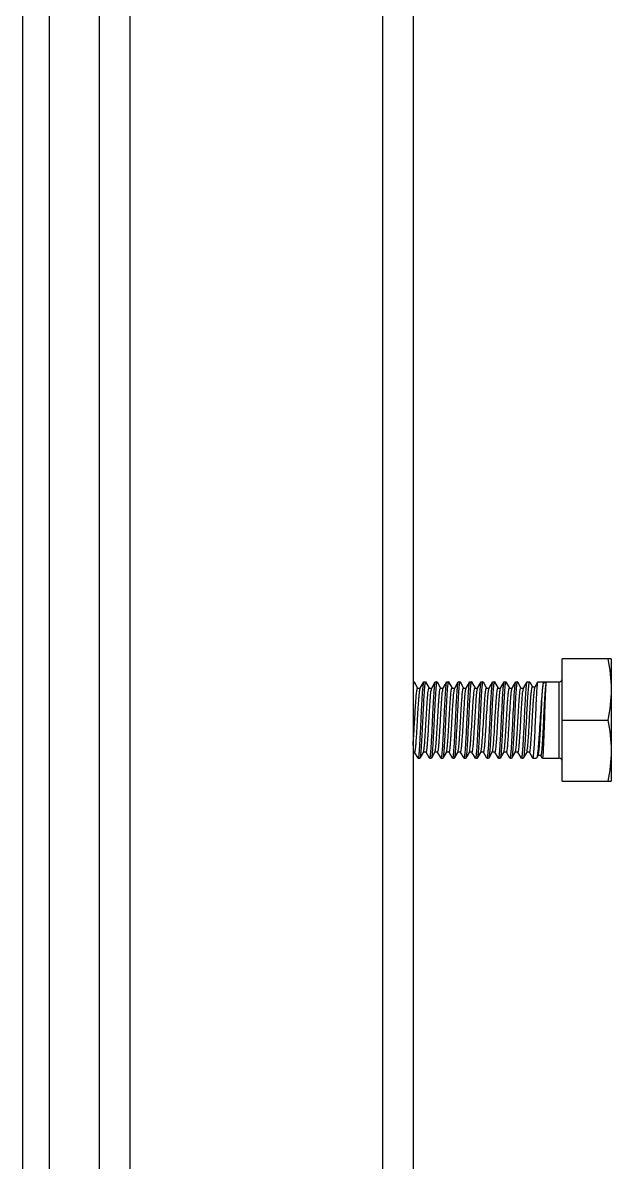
# Model space of a CAD drawing. Extents: x 27938 to 1507990, y 110129 to 923079.
# Drawn here: x 478326 to 478954, y 367100 to 368319 of the extents above; entities that cross this region are included whole.
import ezdxf

# ---------------------------------------------------------------- set-up
doc = ezdxf.new("R2010")
doc.units = 0
doc.header["$LTSCALE"] = 1000
doc.header["$MEASUREMENT"] = 0

msp = doc.modelspace()

# ---------------------------------------------------------------- linework, layer by layer
for p, q in [((478325.5, 366317.4), (478325.5, 369059.5)), ((478354.1, 366675.4), (478354.1, 368938.6)), ((478407.3, 368785.7), (478407.3, 366070.8)), ((478440, 368785.7), (478440, 366070.8)), ((478709.9, 368785.7), (478709.9, 366070.8)), ((478742.6, 368785.7), (478742.6, 366070.8)), ((478954.4, 367638.8), (478902, 367638.8)), ((478902, 367508), (478902, 367638.8)), ((478954.4, 367638.8), (478954.4, 367508)), ((478742.6, 367614.3), (478743.6, 367614.3)), ((478743.8, 367614.2), (478743.6, 367614.3)), ((478754.2, 367614.2), (478754.3, 367614.3)), ((478754.3, 367614.3), (478755.9, 367614.3)), ((478756, 367614.2), (478755.9, 367614.3)), ((478766.4, 367614.2), (478766.6, 367614.3)), ((478766.6, 367614.3), (478768.1, 367614.3)), ((478768.3, 367614.2), (478768.1, 367614.3)), ((478778.7, 367614.2), (478778.9, 367614.3)), ((478778.9, 367614.3), (478780.4, 367614.3)), ((478780.6, 367614.2), (478780.4, 367614.3)), ((478791, 367614.2), (478791.1, 367614.3)), ((478791.1, 367614.3), (478792.7, 367614.3)), ((478792.8, 367614.2), (478792.7, 367614.3)), ((478803.2, 367614.2), (478803.4, 367614.3)), ((478803.4, 367614.3), (478804.9, 367614.3)), ((478815.5, 367614.2), (478815.7, 367614.3)), ((478815.7, 367614.3), (478817.2, 367614.3)), ((478817.4, 367614.2), (478817.2, 367614.3)), ((478827.8, 367614.2), (478827.9, 367614.3)), ((478827.9, 367614.3), (478829.5, 367614.3)), ((478829.6, 367614.2), (478829.5, 367614.3)), ((478840, 367614.2), (478840.2, 367614.3)), ((478840.2, 367614.3), (478841.7, 367614.3)), ((478841.9, 367614.2), (478841.7, 367614.3)), ((478852.3, 367614.2), (478852.5, 367614.3)), ((478852.5, 367614.3), (478854, 367614.3)), ((478864.6, 367614.2), (478864.7, 367614.3)), ((478864.7, 367614.3), (478867, 367614.3)), ((478867.3, 367614.1), (478867, 367614.3)), ((478876.1, 367614.2), (478876.2, 367614.3)), ((478876.2, 367614.3), (478898.8, 367614.3)), ((478898.8, 367532.5), (478898.8, 367614.3)), ((478743.8, 367614.2), (478747.5, 367607.7)), ((478747.4, 367607.7), (478750.4, 367607.7)), ((478750.3, 367607.5), (478754.2, 367614.2)), ((478756, 367614.2), (478759.8, 367607.7)), ((478759.7, 367607.7), (478762.7, 367607.7)), ((478762.6, 367607.5), (478766.4, 367614.2)), ((478768.3, 367614.2), (478772.1, 367607.7)), ((478772, 367607.7), (478774.9, 367607.7)), ((478774.8, 367607.5), (478778.7, 367614.2)), ((478780.6, 367614.2), (478784.3, 367607.7)), ((478784.2, 367607.7), (478787.2, 367607.7)), ((478787.1, 367607.5), (478791, 367614.2)), ((478792.8, 367614.2), (478796.6, 367607.7)), ((478796.5, 367607.7), (478799.5, 367607.7)), ((478799.4, 367607.5), (478803.2, 367614.2)), ((478805.1, 367614.2), (478808.9, 367607.7)), ((478808.8, 367607.7), (478811.7, 367607.7)), ((478811.6, 367607.5), (478815.5, 367614.2)), ((478817.4, 367614.2), (478821.1, 367607.7)), ((478821, 367607.7), (478824, 367607.7)), ((478823.9, 367607.5), (478827.8, 367614.2)), ((478829.6, 367614.2), (478833.4, 367607.7)), ((478833.3, 367607.7), (478836.3, 367607.7)), ((478836.2, 367607.5), (478840, 367614.2)), ((478841.9, 367614.2), (478845.7, 367607.7)), ((478845.6, 367607.7), (478848.5, 367607.7)), ((478848.4, 367607.5), (478852.3, 367614.2)), ((478854.2, 367614.2), (478857.9, 367607.7)), ((478857.8, 367607.7), (478860.8, 367607.7)), ((478860.7, 367607.5), (478864.6, 367614.2)), ((478867.3, 367614.1), (478870.2, 367609)), ((478870.1, 367609), (478873.1, 367609)), ((478873, 367608.9), (478876.1, 367614.2)), ((478885, 367613.4), (478881.9, 367613.4)), ((478902, 367573.4), (478950.7, 367573.4)), ((478744.4, 367539.2), (478742.6, 367539.2)), ((478748, 367532.7), (478744.3, 367539.2)), ((478748, 367532.7), (478748.2, 367532.5)), ((478748.2, 367532.5), (478749.7, 367532.5)), ((478749.9, 367532.7), (478749.7, 367532.5)), ((478753.7, 367539.3), (478749.9, 367532.7)), ((478753.7, 367539.3), (478753.9, 367539.5)), ((478756.6, 367539.2), (478753.7, 367539.2)), ((478760.3, 367532.7), (478756.5, 367539.2)), ((478760.3, 367532.7), (478760.5, 367532.5)), ((478760.5, 367532.5), (478762, 367532.5)), ((478762.2, 367532.7), (478762, 367532.5)), ((478766, 367539.3), (478762.2, 367532.7)), ((478768.9, 367539.2), (478765.9, 367539.2)), ((478766, 367539.3), (478766.1, 367539.5)), ((478772.6, 367532.7), (478768.8, 367539.2)), ((478772.6, 367532.7), (478772.7, 367532.5)), ((478772.7, 367532.5), (478774.3, 367532.5)), ((478774.4, 367532.7), (478774.3, 367532.5)), ((478778.3, 367539.3), (478774.4, 367532.7)), ((478781.2, 367539.2), (478778.2, 367539.2)), ((478778.3, 367539.3), (478778.4, 367539.5)), ((478784.8, 367532.7), (478781.1, 367539.2)), ((478784.8, 367532.7), (478785, 367532.5)), ((478785, 367532.5), (478786.5, 367532.5)), ((478786.7, 367532.7), (478786.5, 367532.5)), ((478790.5, 367539.3), (478786.7, 367532.7)), ((478790.5, 367539.3), (478790.6, 367539.5)), ((478793.4, 367539.2), (478790.5, 367539.2)), ((478797.1, 367532.7), (478793.3, 367539.2)), ((478797.1, 367532.7), (478797.3, 367532.5)), ((478797.3, 367532.5), (478798.8, 367532.5)), ((478799, 367532.7), (478798.8, 367532.5)), ((478802.8, 367539.3), (478799, 367532.7)), ((478805.7, 367539.2), (478802.7, 367539.2)), ((478802.8, 367539.3), (478802.9, 367539.5)), ((478809.4, 367532.7), (478805.6, 367539.2)), ((478809.4, 367532.7), (478809.5, 367532.5)), ((478809.5, 367532.5), (478811.1, 367532.5)), ((478811.2, 367532.7), (478811.1, 367532.5)), ((478815.1, 367539.3), (478811.2, 367532.7)), ((478818, 367539.2), (478815, 367539.2)), ((478821.6, 367532.7), (478817.9, 367539.2)), ((478821.6, 367532.7), (478821.8, 367532.5)), ((478821.8, 367532.5), (478823.3, 367532.5)), ((478827.3, 367539.3), (478823.5, 367532.7)), ((478827.3, 367539.3), (478827.4, 367539.5)), ((478830.2, 367539.2), (478827.3, 367539.2)), ((478833.9, 367532.7), (478830.1, 367539.2)), ((478834.1, 367532.5), (478835.6, 367532.5)), ((478835.8, 367532.7), (478835.6, 367532.5)), ((478839.6, 367539.3), (478835.8, 367532.7)), ((478842.5, 367539.2), (478839.5, 367539.2)), ((478839.6, 367539.3), (478839.7, 367539.5)), ((478846.2, 367532.7), (478842.4, 367539.2)), ((478846.2, 367532.7), (478846.3, 367532.5)), ((478846.3, 367532.5), (478847.9, 367532.5)), ((478848, 367532.7), (478847.9, 367532.5)), ((478851.9, 367539.3), (478848, 367532.7)), ((478854.8, 367539.2), (478851.8, 367539.2)), ((478851.9, 367539.3), (478852, 367539.5)), ((478858.4, 367532.7), (478854.7, 367539.2)), ((478858.4, 367532.7), (478858.6, 367532.5)), ((478858.6, 367532.5), (478860.3, 367532.5)), ((478860.4, 367532.7), (478860.3, 367532.5)), ((478864.2, 367539.1), (478860.4, 367532.7)), ((478867, 367538.9), (478864.1, 367538.9)), ((478870.6, 367532.7), (478866.9, 367538.9)), ((478870.6, 367532.7), (478870.7, 367532.5)), ((478870.7, 367532.5), (478874.4, 367532.5)), ((478874.7, 367532.8), (478874.4, 367532.5)), ((478876.4, 367535.8), (478874.7, 367532.8)), ((478879.3, 367535.6), (478876.4, 367535.6)), ((478881, 367532.6), (478879.3, 367535.6)), ((478881, 367532.6), (478881.1, 367532.5)), ((478881.1, 367532.5), (478898.8, 367532.5)), ((478902, 367508), (478954.4, 367508))]:
    msp.add_line(p, q)
for centre, start, end in [((478898.8, 367617.6), 270, 0), ((478898.8, 367529.3), 0, 90)]:
    msp.add_arc(centre, 3.27, start, end)
for points in [[(478950.7, 367638.8), (478952.9, 367628.1), (478954.4, 367617.1), (478954.4, 367606.1)], [(478954.4, 367606.1), (478954.4, 367595.2), (478952.9, 367584.2), (478950.7, 367573.4)], [(478950.7, 367573.4), (478952.9, 367562.7), (478954.4, 367551.7), (478954.4, 367540.7)], [(478954.4, 367540.7), (478954.4, 367529.7), (478952.9, 367518.7), (478950.7, 367508)]]:
    msp.add_open_spline(points, degree=3)
for points, knots in [([(478743.6, 367614.3), (478743.5, 367614.3), (478743.2, 367613.7), (478743, 367612.7), (478742.8, 367611), (478742.7, 367609.6), (478742.6, 367608.8)], [0, 0, 0, 0, 0.077049, 0.268055, 0.577055, 1, 1, 1, 1]), ([(478755.9, 367614.3), (478755.8, 367614.3), (478755.6, 367614), (478755.5, 367613.4), (478755.3, 367612.4), (478755, 367610.4), (478754.7, 367607), (478754.3, 367602), (478753.9, 367595.8), (478753.6, 367588.9), (478753.2, 367581.3), (478752.9, 367576.1), (478752.8, 367573.4)], [0, 0, 0, 0, 0.006679, 0.021742, 0.04591, 0.079126, 0.171519, 0.295578, 0.446611, 0.618856, 0.8057, 1, 1, 1, 1]), ([(478768.1, 367614.3), (478768, 367614.3), (478767.9, 367614), (478767.7, 367613.4), (478767.5, 367612.4), (478767.3, 367610.4), (478766.9, 367607), (478766.6, 367602), (478766.2, 367595.8), (478765.8, 367588.9), (478765.4, 367581.3), (478765.2, 367576.1), (478765.1, 367573.4)], [0, 0, 0, 0, 0.006669, 0.021718, 0.045876, 0.079084, 0.171468, 0.295521, 0.446556, 0.618814, 0.805682, 1, 1, 1, 1]), ([(478780.4, 367614.3), (478780.3, 367614.3), (478780.1, 367614), (478780, 367613.4), (478779.8, 367612.4), (478779.5, 367610.4), (478779.2, 367607), (478778.8, 367602), (478778.5, 367595.8), (478778.1, 367588.9), (478777.7, 367581.3), (478777.5, 367576.1), (478777.3, 367573.4)], [0, 0, 0, 0, 0.00669, 0.021765, 0.045943, 0.079167, 0.171572, 0.295635, 0.446661, 0.618889, 0.805716, 1, 1, 1, 1]), ([(478792.7, 367614.3), (478792.6, 367614.3), (478792.4, 367614), (478792.3, 367613.4), (478792.1, 367612.4), (478791.8, 367610.4), (478791.5, 367607), (478791.1, 367602), (478790.7, 367595.8), (478790.4, 367588.9), (478790, 367581.3), (478789.7, 367576.1), (478789.6, 367573.4)], [0, 0, 0, 0, 0.006677, 0.021735, 0.045901, 0.079116, 0.171512, 0.295573, 0.4466, 0.618843, 0.805694, 1, 1, 1, 1]), ([(478804.9, 367614.3), (478804.8, 367614.3), (478804.7, 367614), (478804.5, 367613.4), (478804.3, 367612.4), (478804.1, 367610.4), (478803.7, 367607), (478803.4, 367602), (478803, 367595.8), (478802.6, 367588.9), (478802.2, 367581.3), (478802, 367576.1), (478801.9, 367573.4)], [0, 0, 0, 0, 0.006697, 0.021777, 0.045962, 0.079191, 0.171605, 0.29567, 0.44669, 0.618909, 0.805726, 1, 1, 1, 1]), ([(478805.1, 367614.2), (478805.1, 367614.2), (478805, 367614.3), (478805, 367614.3), (478804.9, 367614.3)], [0, 0, 0, 0, 0.600612, 1, 1, 1, 1]), ([(478817.2, 367614.3), (478817.1, 367614.3), (478816.9, 367614), (478816.8, 367613.4), (478816.6, 367612.4), (478816.3, 367610.4), (478816, 367607), (478815.6, 367602), (478815.3, 367595.8), (478814.9, 367588.9), (478814.5, 367581.3), (478814.3, 367576.1), (478814.1, 367573.4)], [0, 0, 0, 0, 0.006686, 0.021757, 0.045931, 0.079152, 0.171553, 0.295615, 0.446644, 0.618879, 0.805711, 1, 1, 1, 1]), ([(478829.5, 367614.3), (478829.4, 367614.3), (478829.2, 367614), (478829.1, 367613.4), (478828.9, 367612.4), (478828.6, 367610.4), (478828.3, 367607), (478827.9, 367602), (478827.5, 367595.8), (478827.1, 367588.9), (478826.8, 367581.3), (478826.5, 367576.1), (478826.4, 367573.4)], [0, 0, 0, 0, 0.006676, 0.021736, 0.045901, 0.079115, 0.171505, 0.295563, 0.446596, 0.618846, 0.805696, 1, 1, 1, 1]), ([(478841.7, 367614.3), (478841.6, 367614.3), (478841.5, 367614), (478841.3, 367613.4), (478841.1, 367612.4), (478840.9, 367610.4), (478840.5, 367607), (478840.2, 367602), (478839.8, 367595.8), (478839.4, 367588.9), (478839, 367581.3), (478838.8, 367576.1), (478838.7, 367573.4)], [0, 0, 0, 0, 0.006669, 0.021718, 0.045876, 0.079084, 0.171468, 0.295522, 0.446557, 0.618815, 0.805682, 1, 1, 1, 1]), ([(478854, 367614.3), (478853.9, 367614.3), (478853.7, 367614), (478853.6, 367613.4), (478853.4, 367612.4), (478853.1, 367610.4), (478852.8, 367607), (478852.4, 367602), (478852.1, 367595.8), (478851.7, 367588.9), (478851.3, 367581.3), (478851.1, 367576.1), (478850.9, 367573.4)], [0, 0, 0, 0, 0.006688, 0.021753, 0.045929, 0.079148, 0.171548, 0.29561, 0.446639, 0.618873, 0.805706, 1, 1, 1, 1]), ([(478854.2, 367614.2), (478854.1, 367614.2), (478854.1, 367614.3), (478854, 367614.3), (478854, 367614.3)], [0, 0, 0, 0, 0.600476, 1, 1, 1, 1]), ([(478867, 367614.3), (478867, 367614.3), (478866.7, 367614), (478866.6, 367613.4), (478866.4, 367612.4), (478866, 367610.4), (478865.7, 367607), (478865.3, 367602), (478864.8, 367595.8), (478864.4, 367588.9), (478864, 367581.3), (478863.7, 367576.1), (478863.6, 367573.4)], [0, 0, 0, 0, 0.007187, 0.022465, 0.046744, 0.080015, 0.172417, 0.296393, 0.447275, 0.619318, 0.805937, 1, 1, 1, 1]), ([(478742.6, 367546.3), (478742.8, 367548.9), (478743.2, 367554.6), (478743.8, 367563.9), (478744.4, 367574.1), (478745, 367584.1), (478745.5, 367592.1), (478745.9, 367597.7), (478746.2, 367601.1), (478746.5, 367603.8), (478746.8, 367605.9), (478747, 367606.9), (478747.3, 367607.7), (478747.4, 367607.7)], [0, 0, 0, 0, 0.125273, 0.280526, 0.451, 0.620464, 0.772784, 0.837888, 0.893492, 0.938284, 0.971239, 0.991709, 1, 1, 1, 1]), ([(478744.4, 367539.2), (478744.4, 367539.2), (478744.6, 367539.4), (478744.9, 367540.2), (478745.2, 367542), (478745.5, 367544.9), (478745.9, 367548.9), (478746.2, 367553.8), (478746.6, 367559.3), (478747, 367565.4), (478747.5, 367573.9), (478747.9, 367582.3), (478748.4, 367590.3), (478748.8, 367595.5), (478749.1, 367600), (478749.5, 367603.5), (478749.9, 367605.9), (478750.1, 367607.1), (478750.3, 367607.5)], [0, 0, 0, 0, 0.003516, 0.010771, 0.037949, 0.081609, 0.140308, 0.211978, 0.294061, 0.383613, 0.477416, 0.664254, 0.750571, 0.827952, 0.893624, 0.945254, 0.981055, 1, 1, 1, 1]), ([(478751.3, 367573.4), (478751.5, 367578.4), (478751.8, 367585.6), (478752.3, 367594.8), (478752.7, 367600.8), (478753, 367605.8), (478753.4, 367609.8), (478753.7, 367612.4), (478753.9, 367613.8), (478754.2, 367614.2)], [0, 0, 0, 0, 0.364023, 0.530311, 0.678342, 0.803036, 0.90014, 0.966414, 1, 1, 1, 1]), ([(478753.9, 367539.5), (478754, 367540), (478754.3, 367541.5), (478754.6, 367544.1), (478755, 367547.8), (478755.5, 367554.3), (478756.1, 367563.8), (478756.6, 367573.9), (478757.1, 367582.2), (478757.5, 367588.1), (478757.8, 367593.5), (478758.2, 367598.2), (478758.5, 367602.1), (478758.9, 367604.9), (478759.2, 367606.7), (478759.4, 367607.4), (478759.6, 367607.7), (478759.7, 367607.7)], [0, 0, 0, 0, 0.023139, 0.062463, 0.116774, 0.184236, 0.348936, 0.533941, 0.62611, 0.713772, 0.793885, 0.863675, 0.920735, 0.963127, 0.989505, 0.996557, 1, 1, 1, 1]), ([(478756.6, 367539.2), (478756.7, 367539.2), (478756.9, 367539.4), (478757.1, 367540.2), (478757.5, 367542), (478757.8, 367544.9), (478758.1, 367548.9), (478758.5, 367553.8), (478758.9, 367559.3), (478759.2, 367565.4), (478759.7, 367573.9), (478760.2, 367582.3), (478760.7, 367590.3), (478761, 367595.5), (478761.4, 367600), (478761.7, 367603.5), (478762.1, 367605.9), (478762.3, 367607.1), (478762.6, 367607.5)], [0, 0, 0, 0, 0.003516, 0.010771, 0.037949, 0.081609, 0.140308, 0.211978, 0.294061, 0.383613, 0.477416, 0.664254, 0.750571, 0.827952, 0.893624, 0.945254, 0.981055, 1, 1, 1, 1]), ([(478763.5, 367573.4), (478763.8, 367578.4), (478764.1, 367585.6), (478764.6, 367594.8), (478765, 367600.8), (478765.3, 367605.8), (478765.6, 367609.8), (478766, 367612.4), (478766.2, 367613.8), (478766.4, 367614.2)], [0, 0, 0, 0, 0.364021, 0.530313, 0.678345, 0.803036, 0.900138, 0.966413, 1, 1, 1, 1]), ([(478766.1, 367539.5), (478766.3, 367540), (478766.6, 367541.4), (478766.9, 367544.1), (478767.2, 367547.7), (478767.8, 367554.2), (478768.3, 367563.8), (478768.9, 367573.8), (478769.4, 367582.2), (478769.7, 367588.1), (478770.1, 367593.5), (478770.5, 367598.2), (478770.8, 367602.1), (478771.1, 367604.9), (478771.5, 367606.7), (478771.7, 367607.4), (478771.9, 367607.7), (478772, 367607.7)], [0, 0, 0, 0, 0.023, 0.06221, 0.116433, 0.183837, 0.348506, 0.533571, 0.625793, 0.713517, 0.793694, 0.863545, 0.920659, 0.963092, 0.989496, 0.996554, 1, 1, 1, 1]), ([(478768.9, 367539.2), (478769, 367539.2), (478769.1, 367539.4), (478769.4, 367540.2), (478769.7, 367542), (478770.1, 367544.9), (478770.4, 367548.9), (478770.8, 367553.8), (478771.1, 367559.3), (478771.5, 367565.4), (478772, 367573.9), (478772.5, 367582.3), (478773, 367590.3), (478773.3, 367595.5), (478773.7, 367600), (478774, 367603.5), (478774.4, 367605.9), (478774.6, 367607.1), (478774.8, 367607.5)], [0, 0, 0, 0, 0.003516, 0.010771, 0.037949, 0.081609, 0.140308, 0.211978, 0.294061, 0.383613, 0.477416, 0.664254, 0.750571, 0.827952, 0.893624, 0.945254, 0.981055, 1, 1, 1, 1]), ([(478775.8, 367573.4), (478776, 367578.4), (478776.4, 367585.6), (478776.9, 367594.8), (478777.2, 367600.8), (478777.6, 367605.8), (478777.9, 367609.8), (478778.3, 367612.4), (478778.5, 367613.8), (478778.7, 367614.2)], [0, 0, 0, 0, 0.364026, 0.530319, 0.678348, 0.803035, 0.900137, 0.966414, 1, 1, 1, 1]), ([(478778.4, 367539.5), (478778.6, 367540), (478778.8, 367541.4), (478779.2, 367544), (478779.5, 367547.7), (478780, 367554.2), (478780.6, 367563.7), (478781.2, 367573.8), (478781.7, 367582.1), (478782, 367588.1), (478782.4, 367593.5), (478782.7, 367598.2), (478783.1, 367602.1), (478783.4, 367604.9), (478783.7, 367606.7), (478784, 367607.4), (478784.1, 367607.7), (478784.2, 367607.7)], [0, 0, 0, 0, 0.022862, 0.061956, 0.116091, 0.183437, 0.348074, 0.5332, 0.625476, 0.713261, 0.793503, 0.863416, 0.920583, 0.963057, 0.989487, 0.996552, 1, 1, 1, 1]), ([(478781.2, 367539.2), (478781.2, 367539.2), (478781.4, 367539.4), (478781.7, 367540.2), (478782, 367542), (478782.3, 367544.9), (478782.7, 367548.9), (478783, 367553.8), (478783.4, 367559.3), (478783.8, 367565.4), (478784.3, 367573.9), (478784.7, 367582.3), (478785.2, 367590.3), (478785.6, 367595.5), (478785.9, 367600), (478786.3, 367603.5), (478786.7, 367605.9), (478786.9, 367607.1), (478787.1, 367607.5)], [0, 0, 0, 0, 0.003516, 0.010771, 0.037949, 0.081609, 0.140308, 0.211978, 0.294061, 0.383613, 0.477416, 0.664254, 0.750571, 0.827952, 0.893624, 0.945254, 0.981055, 1, 1, 1, 1]), ([(478788.1, 367573.4), (478788.3, 367578.4), (478788.6, 367585.6), (478789.1, 367594.8), (478789.5, 367600.8), (478789.8, 367605.8), (478790.2, 367609.8), (478790.5, 367612.4), (478790.7, 367613.8), (478791, 367614.2)], [0, 0, 0, 0, 0.364024, 0.530311, 0.678342, 0.803035, 0.900139, 0.966414, 1, 1, 1, 1]), ([(478790.6, 367539.5), (478790.8, 367540), (478791.1, 367541.4), (478791.4, 367544), (478791.8, 367547.7), (478792.3, 367554.2), (478792.9, 367563.7), (478793.4, 367573.8), (478793.9, 367582.1), (478794.3, 367588.1), (478794.6, 367593.5), (478795, 367598.2), (478795.3, 367602.1), (478795.7, 367604.9), (478796, 367606.7), (478796.2, 367607.4), (478796.4, 367607.7), (478796.5, 367607.7)], [0, 0, 0, 0, 0.022723, 0.061701, 0.115749, 0.183037, 0.347642, 0.532829, 0.625158, 0.713005, 0.793312, 0.863286, 0.920506, 0.963022, 0.989478, 0.99655, 1, 1, 1, 1]), ([(478793.4, 367539.2), (478793.5, 367539.2), (478793.7, 367539.4), (478793.9, 367540.2), (478794.3, 367542), (478794.6, 367544.9), (478794.9, 367548.9), (478795.3, 367553.8), (478795.7, 367559.3), (478796, 367565.4), (478796.5, 367573.9), (478797, 367582.3), (478797.5, 367590.3), (478797.8, 367595.5), (478798.2, 367600), (478798.5, 367603.5), (478798.9, 367605.9), (478799.1, 367607.1), (478799.4, 367607.5)], [0, 0, 0, 0, 0.003516, 0.010771, 0.037949, 0.081609, 0.140308, 0.211978, 0.294061, 0.383613, 0.477416, 0.664254, 0.750571, 0.827952, 0.893624, 0.945254, 0.981055, 1, 1, 1, 1]), ([(478800.3, 367573.4), (478800.6, 367578.4), (478800.9, 367585.6), (478801.4, 367594.8), (478801.7, 367600.8), (478802.1, 367605.8), (478802.4, 367609.8), (478802.8, 367612.4), (478803, 367613.8), (478803.2, 367614.2)], [0, 0, 0, 0, 0.364026, 0.530313, 0.678337, 0.803029, 0.900137, 0.966414, 1, 1, 1, 1]), ([(478802.9, 367539.5), (478803.1, 367540), (478803.3, 367541.4), (478803.7, 367544), (478804, 367547.6), (478804.5, 367554.1), (478805.1, 367563.7), (478805.7, 367573.8), (478806.2, 367582.1), (478806.5, 367588), (478806.9, 367593.5), (478807.3, 367598.2), (478807.6, 367602.1), (478807.9, 367604.9), (478808.3, 367606.7), (478808.5, 367607.4), (478808.7, 367607.7), (478808.8, 367607.7)], [0, 0, 0, 0, 0.022584, 0.061447, 0.115407, 0.182636, 0.34721, 0.532457, 0.62484, 0.712749, 0.79312, 0.863155, 0.920429, 0.962986, 0.989469, 0.996548, 1, 1, 1, 1]), ([(478805.7, 367539.2), (478805.8, 367539.2), (478805.9, 367539.4), (478806.2, 367540.2), (478806.5, 367542), (478806.9, 367544.9), (478807.2, 367548.9), (478807.6, 367553.8), (478807.9, 367559.3), (478808.3, 367565.4), (478808.8, 367573.9), (478809.3, 367582.3), (478809.8, 367590.3), (478810.1, 367595.5), (478810.5, 367600), (478810.8, 367603.5), (478811.2, 367605.9), (478811.4, 367607.1), (478811.6, 367607.5)], [0, 0, 0, 0, 0.003516, 0.010772, 0.037949, 0.081609, 0.140308, 0.211978, 0.294061, 0.383612, 0.477416, 0.664254, 0.750571, 0.827952, 0.893624, 0.945254, 0.981055, 1, 1, 1, 1]), ([(478812.6, 367573.4), (478812.8, 367578.4), (478813.2, 367585.6), (478813.7, 367594.8), (478814, 367600.8), (478814.4, 367605.8), (478814.7, 367609.8), (478815.1, 367612.4), (478815.3, 367613.8), (478815.5, 367614.2)], [0, 0, 0, 0, 0.364026, 0.530312, 0.67834, 0.803034, 0.90014, 0.966415, 1, 1, 1, 1]), ([(478815.2, 367539.5), (478815.4, 367540), (478815.6, 367541.4), (478816, 367544), (478816.3, 367547.6), (478816.8, 367554.1), (478817.4, 367563.6), (478818, 367573.7), (478818.5, 367582.1), (478818.8, 367588), (478819.2, 367593.5), (478819.5, 367598.2), (478819.9, 367602.1), (478820.2, 367604.9), (478820.5, 367606.7), (478820.8, 367607.4), (478820.9, 367607.7), (478821, 367607.7)], [0, 0, 0, 0, 0.022445, 0.061192, 0.115065, 0.182235, 0.346776, 0.532084, 0.624521, 0.712492, 0.792928, 0.863025, 0.920353, 0.962951, 0.98946, 0.996545, 1, 1, 1, 1]), ([(478818, 367539.2), (478818, 367539.2), (478818.2, 367539.4), (478818.5, 367540.2), (478818.8, 367542), (478819.1, 367544.9), (478819.5, 367548.9), (478819.8, 367553.8), (478820.2, 367559.3), (478820.6, 367565.4), (478821, 367573.9), (478821.5, 367582.3), (478822, 367590.3), (478822.4, 367595.5), (478822.7, 367600), (478823.1, 367603.5), (478823.5, 367605.9), (478823.7, 367607.1), (478823.9, 367607.5)], [0, 0, 0, 0, 0.003516, 0.010772, 0.037949, 0.081609, 0.140308, 0.211978, 0.294061, 0.383612, 0.477416, 0.664253, 0.750571, 0.827952, 0.893624, 0.945254, 0.981055, 1, 1, 1, 1]), ([(478824.9, 367573.4), (478825.1, 367578.4), (478825.4, 367585.6), (478825.9, 367594.8), (478826.3, 367600.8), (478826.6, 367605.8), (478827, 367609.8), (478827.3, 367612.4), (478827.5, 367613.8), (478827.8, 367614.2)], [0, 0, 0, 0, 0.364021, 0.530311, 0.678343, 0.803036, 0.90014, 0.966414, 1, 1, 1, 1]), ([(478827.4, 367539.5), (478827.6, 367540), (478827.9, 367541.3), (478828.2, 367543.9), (478828.6, 367547.6), (478829.1, 367554.1), (478829.7, 367563.6), (478830.2, 367573.7), (478830.7, 367582), (478831.1, 367588), (478831.4, 367593.4), (478831.8, 367598.2), (478832.1, 367602.1), (478832.5, 367604.9), (478832.8, 367606.7), (478833, 367607.4), (478833.2, 367607.7), (478833.3, 367607.7)], [0, 0, 0, 0, 0.022306, 0.060937, 0.114721, 0.181834, 0.346342, 0.531711, 0.624202, 0.712235, 0.792736, 0.862894, 0.920276, 0.962916, 0.98945, 0.996543, 1, 1, 1, 1]), ([(478830.2, 367539.2), (478830.3, 367539.2), (478830.5, 367539.4), (478830.7, 367540.2), (478831.1, 367542), (478831.4, 367544.9), (478831.7, 367548.9), (478832.1, 367553.8), (478832.5, 367559.3), (478832.8, 367565.4), (478833.3, 367573.9), (478833.8, 367582.3), (478834.3, 367590.3), (478834.6, 367595.5), (478835, 367600), (478835.3, 367603.5), (478835.7, 367605.9), (478835.9, 367607.1), (478836.2, 367607.5)], [0, 0, 0, 0, 0.003515, 0.010772, 0.037949, 0.081609, 0.140308, 0.211978, 0.294061, 0.383612, 0.477415, 0.664253, 0.750571, 0.827952, 0.893624, 0.945254, 0.981055, 1, 1, 1, 1]), ([(478837.1, 367573.4), (478837.4, 367578.4), (478837.7, 367585.6), (478838.2, 367594.8), (478838.5, 367600.8), (478838.9, 367605.8), (478839.2, 367609.8), (478839.6, 367612.4), (478839.8, 367613.8), (478840, 367614.2)], [0, 0, 0, 0, 0.364021, 0.530314, 0.678346, 0.803036, 0.900137, 0.966413, 1, 1, 1, 1]), ([(478839.7, 367539.5), (478839.9, 367539.9), (478840.1, 367541.3), (478840.5, 367543.9), (478840.8, 367547.5), (478841.3, 367554), (478841.9, 367563.6), (478842.5, 367573.7), (478843, 367582), (478843.3, 367588), (478843.7, 367593.4), (478844.1, 367598.2), (478844.4, 367602.1), (478844.7, 367604.9), (478845.1, 367606.7), (478845.3, 367607.4), (478845.5, 367607.7), (478845.6, 367607.7)], [0, 0, 0, 0, 0.022167, 0.060682, 0.114378, 0.181432, 0.345908, 0.531337, 0.623882, 0.711978, 0.792543, 0.862763, 0.920199, 0.962881, 0.989441, 0.996541, 1, 1, 1, 1]), ([(478842.5, 367539.2), (478842.6, 367539.2), (478842.7, 367539.4), (478843, 367540.2), (478843.3, 367542), (478843.7, 367544.9), (478844, 367548.9), (478844.4, 367553.8), (478844.7, 367559.3), (478845.1, 367565.4), (478845.6, 367573.9), (478846.1, 367582.3), (478846.6, 367590.3), (478846.9, 367595.5), (478847.3, 367600), (478847.6, 367603.5), (478848, 367605.9), (478848.2, 367607.1), (478848.4, 367607.5)], [0, 0, 0, 0, 0.003515, 0.010772, 0.037949, 0.081609, 0.140308, 0.211978, 0.294061, 0.383612, 0.477415, 0.664253, 0.750571, 0.827952, 0.893624, 0.945254, 0.981055, 1, 1, 1, 1]), ([(478849.4, 367573.4), (478849.6, 367578.4), (478850, 367585.6), (478850.5, 367594.8), (478850.8, 367600.8), (478851.2, 367605.8), (478851.5, 367609.8), (478851.9, 367612.4), (478852.1, 367613.8), (478852.3, 367614.2)], [0, 0, 0, 0, 0.364026, 0.530319, 0.678348, 0.803035, 0.900137, 0.966414, 1, 1, 1, 1]), ([(478852, 367539.5), (478852.1, 367539.9), (478852.4, 367541.3), (478852.8, 367543.9), (478853.1, 367547.5), (478853.6, 367554), (478854.2, 367563.5), (478854.8, 367573.6), (478855.2, 367582), (478855.6, 367588), (478856, 367593.4), (478856.3, 367598.2), (478856.7, 367602.1), (478857, 367604.9), (478857.3, 367606.7), (478857.6, 367607.4), (478857.7, 367607.7), (478857.8, 367607.7)], [0, 0, 0, 0, 0.022028, 0.060426, 0.114034, 0.181029, 0.345472, 0.530963, 0.623561, 0.71172, 0.79235, 0.862632, 0.920122, 0.962845, 0.989432, 0.996538, 1, 1, 1, 1]), ([(478854.8, 367539.2), (478854.8, 367539.2), (478855, 367539.4), (478855.3, 367540.2), (478855.6, 367542), (478855.9, 367544.9), (478856.3, 367548.9), (478856.6, 367553.8), (478857, 367559.3), (478857.4, 367565.4), (478857.8, 367573.9), (478858.3, 367582.3), (478858.8, 367590.3), (478859.2, 367595.5), (478859.5, 367600), (478859.9, 367603.5), (478860.3, 367605.9), (478860.5, 367607.1), (478860.7, 367607.5)], [0, 0, 0, 0, 0.003515, 0.010772, 0.037949, 0.081609, 0.140308, 0.211978, 0.294061, 0.383612, 0.477415, 0.664253, 0.750571, 0.827952, 0.893624, 0.945254, 0.981055, 1, 1, 1, 1]), ([(478861.7, 367573.4), (478861.9, 367578.4), (478862.2, 367585.6), (478862.7, 367594.8), (478863.1, 367600.8), (478863.4, 367605.8), (478863.8, 367609.8), (478864.1, 367612.4), (478864.3, 367613.8), (478864.6, 367614.2)], [0, 0, 0, 0, 0.364024, 0.530312, 0.678343, 0.803036, 0.90014, 0.966414, 1, 1, 1, 1]), ([(478864.2, 367539.1), (478864.4, 367539.5), (478864.6, 367540.8), (478865, 367543.2), (478865.3, 367546.9), (478865.7, 367551.5), (478866.1, 367556.9), (478866.6, 367565.1), (478867, 367573.7), (478867.5, 367582.4), (478867.9, 367588.6), (478868.3, 367594.3), (478868.6, 367599.2), (478869, 367603.2), (478869.3, 367606.2), (478869.6, 367608), (478869.9, 367608.8), (478870, 367609), (478870.1, 367609)], [0, 0, 0, 0, 0.019036, 0.055162, 0.107284, 0.173532, 0.25149, 0.338305, 0.525651, 0.619397, 0.708683, 0.790327, 0.861445, 0.919555, 0.962678, 0.989457, 0.996584, 1, 1, 1, 1]), ([(478867, 367538.9), (478867.1, 367538.9), (478867.3, 367539.2), (478867.5, 367540), (478867.9, 367541.9), (478868.2, 367544.9), (478868.6, 367549), (478868.9, 367554), (478869.3, 367559.8), (478869.7, 367566), (478870.2, 367574.7), (478870.6, 367583.3), (478871.1, 367591.5), (478871.5, 367596.8), (478871.9, 367601.3), (478872.2, 367604.8), (478872.6, 367607.2), (478872.8, 367608.5), (478873, 367608.9)], [0, 0, 0, 0, 0.003526, 0.010871, 0.03842, 0.082642, 0.142013, 0.214376, 0.297085, 0.387117, 0.481196, 0.667858, 0.753739, 0.830507, 0.895467, 0.946372, 0.98153, 1, 1, 1, 1]), ([(478873.5, 367573.4), (478873.7, 367578.4), (478874.1, 367585.7), (478874.5, 367595), (478874.8, 367601), (478875.1, 367606), (478875.4, 367609.9), (478875.7, 367612.5), (478875.9, 367613.8), (478876.1, 367614.2)], [0, 0, 0, 0, 0.366748, 0.534004, 0.682559, 0.80722, 0.903651, 0.968552, 1, 1, 1, 1]), ([(478876.4, 367535.8), (478876.7, 367536.1), (478876.9, 367537.4), (478877.2, 367539.8), (478877.5, 367543.3), (478877.9, 367547.8), (478878.2, 367553.2), (478878.7, 367561.5), (478879.2, 367572.5), (478879.9, 367585.7), (478880.5, 367597.4), (478881.2, 367606.5), (478881.6, 367611.5), (478881.9, 367613.4)], [0, 0, 0, 0, 0.016498, 0.048153, 0.094091, 0.152829, 0.222461, 0.300749, 0.473185, 0.64885, 0.806645, 0.928205, 1, 1, 1, 1]), ([(478881.9, 367613.4), (478881.7, 367612.7), (478881.4, 367611), (478880.7, 367606.2), (478880, 367598.1), (478879.2, 367586.5), (478878.7, 367578), (478878.4, 367573.4)], [0, 0, 0, 0, 0.052104, 0.130854, 0.359409, 0.660459, 1, 1, 1, 1]), ([(478879.3, 367535.6), (478879.4, 367535.6), (478879.6, 367535.9), (478879.7, 367536.4), (478879.9, 367537.2), (478880.2, 367538.9), (478880.5, 367541.8), (478880.8, 367546.1), (478881.2, 367551.3), (478881.5, 367557.3), (478881.9, 367563.9), (478882.3, 367573.2), (478882.9, 367584.5), (478883.5, 367596.7), (478884.2, 367606.2), (478884.6, 367611.5), (478885, 367613.4)], [0, 0, 0, 0, 0.003181, 0.009997, 0.020842, 0.035708, 0.077022, 0.132568, 0.200428, 0.278278, 0.363482, 0.453195, 0.634322, 0.798504, 0.925407, 1, 1, 1, 1]), ([(478883.3, 367573.4), (478883.4, 367578), (478883.7, 367586.5), (478884.1, 367598.1), (478884.5, 367606.9), (478884.8, 367611.7), (478885, 367613.4)], [0, 0, 0, 0, 0.340216, 0.641739, 0.870295, 1, 1, 1, 1]), ([(478748.2, 367532.5), (478748.3, 367532.5), (478748.5, 367532.9), (478748.6, 367533.4), (478748.8, 367534.4), (478749.1, 367536.4), (478749.4, 367539.9), (478749.8, 367544.9), (478750.1, 367551), (478750.5, 367558), (478750.9, 367565.5), (478751.1, 367570.8), (478751.3, 367573.4)], [0, 0, 0, 0, 0.006696, 0.021778, 0.045962, 0.079192, 0.171607, 0.295672, 0.44669, 0.618908, 0.805728, 1, 1, 1, 1]), ([(478752.8, 367573.4), (478752.6, 367568.5), (478752.2, 367561.2), (478751.7, 367552), (478751.4, 367546), (478751, 367541), (478750.7, 367537.1), (478750.3, 367534.5), (478750.1, 367533.1), (478749.9, 367532.7)], [0, 0, 0, 0, 0.36397, 0.530239, 0.678254, 0.802945, 0.900063, 0.966368, 1, 1, 1, 1]), ([(478760.5, 367532.5), (478760.6, 367532.5), (478760.7, 367532.9), (478760.9, 367533.4), (478761.1, 367534.4), (478761.3, 367536.4), (478761.7, 367539.9), (478762, 367544.9), (478762.4, 367551), (478762.8, 367558), (478763.2, 367565.5), (478763.4, 367570.8), (478763.5, 367573.4)], [0, 0, 0, 0, 0.006683, 0.02175, 0.045921, 0.079139, 0.171534, 0.295592, 0.446617, 0.618856, 0.805703, 1, 1, 1, 1]), ([(478765.1, 367573.4), (478764.8, 367568.5), (478764.5, 367561.2), (478764, 367552), (478763.6, 367546), (478763.3, 367541), (478763, 367537.1), (478762.6, 367534.5), (478762.4, 367533.1), (478762.2, 367532.7)], [0, 0, 0, 0, 0.363954, 0.530216, 0.678234, 0.802928, 0.900053, 0.966366, 1, 1, 1, 1]), ([(478772.7, 367532.5), (478772.8, 367532.5), (478773, 367532.9), (478773.1, 367533.4), (478773.3, 367534.4), (478773.6, 367536.4), (478773.9, 367539.9), (478774.3, 367544.9), (478774.7, 367551), (478775, 367558), (478775.4, 367565.5), (478775.7, 367570.8), (478775.8, 367573.4)], [0, 0, 0, 0, 0.006669, 0.021719, 0.045878, 0.079087, 0.171477, 0.295536, 0.446573, 0.618824, 0.805681, 1, 1, 1, 1]), ([(478777.3, 367573.4), (478777.1, 367568.5), (478776.8, 367561.2), (478776.3, 367552), (478775.9, 367546), (478775.6, 367541), (478775.2, 367537.1), (478774.9, 367534.5), (478774.7, 367533.1), (478774.4, 367532.7)], [0, 0, 0, 0, 0.363958, 0.530229, 0.678249, 0.80294, 0.900058, 0.966367, 1, 1, 1, 1]), ([(478785, 367532.5), (478785.1, 367532.5), (478785.3, 367532.9), (478785.4, 367533.4), (478785.6, 367534.4), (478785.9, 367536.4), (478786.2, 367539.9), (478786.6, 367544.9), (478786.9, 367551), (478787.3, 367558), (478787.7, 367565.5), (478787.9, 367570.8), (478788.1, 367573.4)], [0, 0, 0, 0, 0.006673, 0.021729, 0.045891, 0.079103, 0.17149, 0.295546, 0.446581, 0.618835, 0.805691, 1, 1, 1, 1]), ([(478789.6, 367573.4), (478789.4, 367568.5), (478789, 367561.2), (478788.5, 367552), (478788.2, 367546), (478787.8, 367541), (478787.5, 367537.1), (478787.1, 367534.5), (478786.9, 367533.1), (478786.7, 367532.7)], [0, 0, 0, 0, 0.363957, 0.530226, 0.678246, 0.80294, 0.90006, 0.966367, 1, 1, 1, 1]), ([(478797.3, 367532.5), (478797.4, 367532.5), (478797.5, 367532.9), (478797.7, 367533.4), (478797.9, 367534.4), (478798.1, 367536.4), (478798.5, 367539.9), (478798.8, 367544.9), (478799.2, 367551), (478799.6, 367558), (478800, 367565.5), (478800.2, 367570.8), (478800.3, 367573.4)], [0, 0, 0, 0, 0.006683, 0.02175, 0.045922, 0.079141, 0.171538, 0.295599, 0.446629, 0.61887, 0.805706, 1, 1, 1, 1]), ([(478801.9, 367573.4), (478801.6, 367568.5), (478801.3, 367561.2), (478800.8, 367552), (478800.4, 367546), (478800.1, 367541), (478799.8, 367537.1), (478799.4, 367534.5), (478799.2, 367533.1), (478799, 367532.7)], [0, 0, 0, 0, 0.363961, 0.530224, 0.678244, 0.802939, 0.900061, 0.966368, 1, 1, 1, 1]), ([(478809.5, 367532.5), (478809.6, 367532.5), (478809.8, 367532.9), (478809.9, 367533.4), (478810.1, 367534.4), (478810.4, 367536.4), (478810.7, 367539.9), (478811.1, 367544.9), (478811.5, 367551), (478811.8, 367558), (478812.2, 367565.5), (478812.5, 367570.8), (478812.6, 367573.4)], [0, 0, 0, 0, 0.006693, 0.021771, 0.045952, 0.079178, 0.171587, 0.295651, 0.446675, 0.618899, 0.805721, 1, 1, 1, 1]), ([(478814.1, 367573.4), (478813.9, 367568.5), (478813.6, 367561.2), (478813.1, 367552), (478812.7, 367546), (478812.4, 367541), (478812, 367537.1), (478811.7, 367534.5), (478811.5, 367533.1), (478811.2, 367532.7)], [0, 0, 0, 0, 0.363963, 0.530226, 0.67824, 0.802935, 0.900059, 0.966368, 1, 1, 1, 1]), ([(478821.8, 367532.5), (478821.9, 367532.5), (478822.1, 367532.9), (478822.2, 367533.4), (478822.4, 367534.4), (478822.7, 367536.4), (478823, 367539.9), (478823.4, 367544.9), (478823.7, 367551), (478824.1, 367558), (478824.5, 367565.5), (478824.7, 367570.8), (478824.9, 367573.4)], [0, 0, 0, 0, 0.006694, 0.021774, 0.045957, 0.079186, 0.171599, 0.295663, 0.446681, 0.618902, 0.805725, 1, 1, 1, 1]), ([(478826.4, 367573.4), (478826.2, 367568.5), (478825.8, 367561.2), (478825.3, 367552), (478825, 367546), (478824.6, 367541), (478824.3, 367537.1), (478823.9, 367534.5), (478823.7, 367533.1), (478823.5, 367532.7)], [0, 0, 0, 0, 0.363971, 0.530241, 0.678257, 0.802947, 0.900064, 0.966368, 1, 1, 1, 1]), ([(478834.1, 367532.5), (478834.2, 367532.5), (478834.3, 367532.9), (478834.5, 367533.4), (478834.7, 367534.4), (478834.9, 367536.4), (478835.3, 367539.9), (478835.6, 367544.9), (478836, 367551), (478836.4, 367558), (478836.8, 367565.5), (478837, 367570.8), (478837.1, 367573.4)], [0, 0, 0, 0, 0.006682, 0.021747, 0.045917, 0.079134, 0.171527, 0.295584, 0.44661, 0.618852, 0.805701, 1, 1, 1, 1]), ([(478838.7, 367573.4), (478838.4, 367568.5), (478838.1, 367561.2), (478837.6, 367552), (478837.2, 367546), (478836.9, 367541), (478836.6, 367537.1), (478836.2, 367534.5), (478836, 367533.1), (478835.8, 367532.7)], [0, 0, 0, 0, 0.363954, 0.530216, 0.678234, 0.802928, 0.900053, 0.966366, 1, 1, 1, 1]), ([(478846.3, 367532.5), (478846.4, 367532.5), (478846.6, 367532.9), (478846.7, 367533.4), (478846.9, 367534.4), (478847.2, 367536.4), (478847.5, 367539.9), (478847.9, 367544.9), (478848.3, 367551), (478848.6, 367558), (478849, 367565.5), (478849.3, 367570.8), (478849.4, 367573.4)], [0, 0, 0, 0, 0.006669, 0.02172, 0.045879, 0.079089, 0.171479, 0.295539, 0.446576, 0.618826, 0.805682, 1, 1, 1, 1]), ([(478850.9, 367573.4), (478850.7, 367568.5), (478850.4, 367561.2), (478849.9, 367552), (478849.5, 367546), (478849.2, 367541), (478848.8, 367537.1), (478848.5, 367534.5), (478848.3, 367533.1), (478848, 367532.7)], [0, 0, 0, 0, 0.363959, 0.530229, 0.678249, 0.80294, 0.900058, 0.966367, 1, 1, 1, 1]), ([(478858.6, 367532.5), (478858.7, 367532.5), (478858.9, 367532.9), (478859, 367533.4), (478859.2, 367534.4), (478859.5, 367536.4), (478859.8, 367539.9), (478860.2, 367544.9), (478860.5, 367551), (478860.9, 367558), (478861.3, 367565.5), (478861.5, 367570.8), (478861.7, 367573.4)], [0, 0, 0, 0, 0.006673, 0.021727, 0.045889, 0.079101, 0.171487, 0.295543, 0.446578, 0.618832, 0.80569, 1, 1, 1, 1]), ([(478863.6, 367573.4), (478863.3, 367568.5), (478862.9, 367561.3), (478862.4, 367552.1), (478862, 367546.1), (478861.6, 367541.1), (478861.3, 367537.2), (478860.9, 367534.5), (478860.7, 367533.1), (478860.4, 367532.7)], [0, 0, 0, 0, 0.362797, 0.528646, 0.676443, 0.801155, 0.898568, 0.965462, 1, 1, 1, 1]), ([(478870.7, 367532.5), (478870.8, 367532.5), (478871, 367532.9), (478871.1, 367533.4), (478871.3, 367534.4), (478871.5, 367536.4), (478871.8, 367539.9), (478872.2, 367544.9), (478872.5, 367551), (478872.9, 367558), (478873.2, 367565.5), (478873.4, 367570.8), (478873.5, 367573.4)], [0, 0, 0, 0, 0.006494, 0.021489, 0.045625, 0.078827, 0.171228, 0.295321, 0.446402, 0.618703, 0.80562, 1, 1, 1, 1]), ([(478878.4, 367573.4), (478878.1, 367568.5), (478877.6, 367561.4), (478877, 367552.3), (478876.5, 367546.3), (478876.1, 367541.3), (478875.7, 367537.4), (478875.2, 367534.6), (478874.9, 367533.2), (478874.7, 367532.8)], [0, 0, 0, 0, 0.359329, 0.52395, 0.67108, 0.795828, 0.894098, 0.962746, 1, 1, 1, 1]), ([(478881.1, 367532.5), (478881.2, 367532.5), (478881.3, 367532.9), (478881.4, 367533.4), (478881.5, 367534.4), (478881.7, 367535.8), (478881.8, 367537.5), (478882, 367540.4), (478882.2, 367544.9), (478882.5, 367551), (478882.8, 367558), (478883, 367565.5), (478883.2, 367570.8), (478883.3, 367573.4)], [0, 0, 0, 0, 0.005906, 0.02066, 0.044668, 0.077802, 0.119769, 0.170184, 0.29436, 0.445608, 0.618145, 0.805336, 1, 1, 1, 1])]:
    msp.add_open_spline(points, degree=3, knots=knots)

doc.saveas('drawing.dxf')
